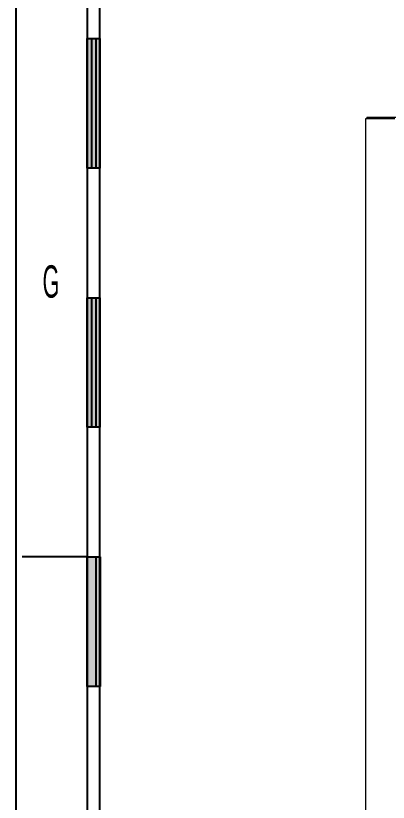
# Model space of a CAD drawing. Header units: inches. Extents: x -0.6 to 43.4, y -0.5 to 33.5.
# Drawn here: x -0.55 to 2.32, y 23.11 to 29.18 of the extents above; entities that cross this region are included whole.
import ezdxf
from ezdxf.enums import TextEntityAlignment as Align

# ---------------------------------------------------------------- set-up
doc = ezdxf.new("R2010")
doc.units = ezdxf.units.IN
doc.header["$MEASUREMENT"] = 0
doc.layers.add('Title', color=6, linetype='Continuous')
doc.styles.add('dgn000', font='dgn000.shx')

# ---------------------------------------------------------------- blocks, each defined once
blk = doc.blocks.new('EFORM-W900KK-13-D-0003-0001')
at = {"layer": 'Title', "extrusion": (0, 0, -1)}
for points in [[(-0.1, 27.9999), (-0.1, 28.9999), (0, 28.9999), (0, 27.9999)], [(-0.1, 26), (-0.1, 27), (0, 27), (0, 26)], [(-0.1, 24), (-0.1, 25), (0, 25), (0, 24)]]:
    blk.add_hatch(color=256, dxfattribs=at).paths.add_polyline_path(points)
at = {"layer": 'Title'}
for p, q in [((0.1, 0), (0.1, 32.9999)), ((0.0334, 28.9999), (0.0334, 27.9999)), ((0.0668, 28.9999), (0.0668, 27.9999)), ((0.0334, 27), (0.0334, 26)), ((0.0668, 27), (0.0668, 26)), ((0, 25), (-0.5, 25)), ((0.0667, 25), (0.0667, 24)), ((0.1001, 25), (0.1001, 24))]:
    blk.add_line(p, q, dxfattribs=at)
at = {"layer": 'Title', "flags": 128}
for points in [[(-0.5501, -0.5001), (43.4499, -0.5001), (43.4499, 33.4999), (-0.5501, 33.4999), (-0.5501, -0.5001)], [(0, 0), (42.8999, 0), (42.8999, 32.9999), (0, 32.9999), (0, 0)], [(0, 28.9999), (0.1, 28.9999), (0.1, 27.9999), (0, 27.9999), (0, 28.9999)], [(0, 27), (0.1, 27), (0.1, 26), (0, 26), (0, 27)], [(0, 25), (0.1, 25), (0.1, 24), (0, 24), (0, 25)]]:
    blk.add_lwpolyline(points, dxfattribs=at)
at = {"layer": 'Title', "style": 'dgn000', "width": 0.500016}
blk.add_text('G', height=0.25, dxfattribs=at).set_placement((-0.2779, 27.125), align=Align.MIDDLE_CENTER)

msp = doc.modelspace()

# ---------------------------------------------------------------- linework, layer by layer
at = {"lineweight": 5}
for p, q in [((2.3745, 28.3808), (2.1479, 28.3808)), ((2.1479, 28.3808), (2.1479, 16.6872)), ((2.1589, 28.3941), (2.1589, 28.3808)), ((2.1589, 28.3941), (5.6948, 28.3941))]:
    msp.add_line(p, q, dxfattribs=at)

# ---------------------------------------------------------------- block references
at = {"layer": 'Title'}
msp.add_blockref('EFORM-W900KK-13-D-0003-0001', (0, 0), dxfattribs=at)

doc.saveas('drawing.dxf')
